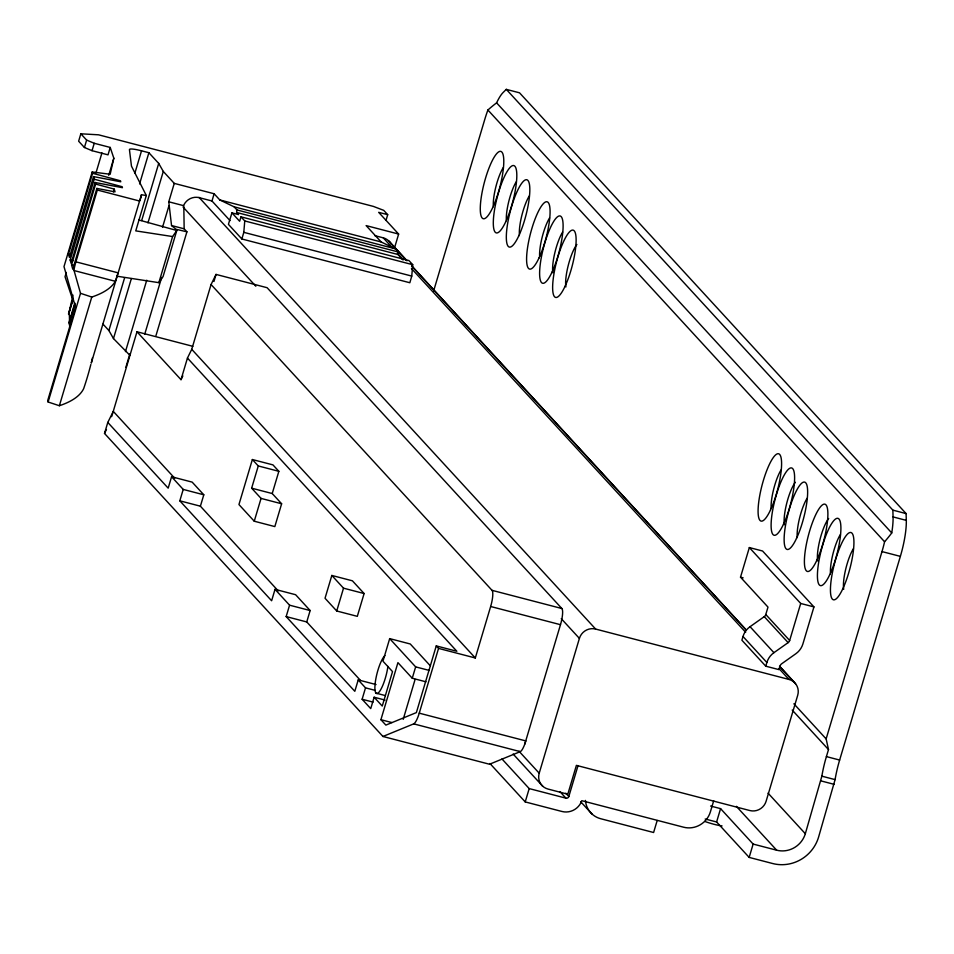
<?xml version="1.0" encoding="UTF-8"?>
<svg xmlns="http://www.w3.org/2000/svg" width="954" height="954" viewBox="0 0 954 954"><rect width="100%" height="100%" fill="white"/><g stroke="black" fill="none" stroke-linecap="round" stroke-linejoin="round"><path stroke-width="1.43" d="M69.606 326.161L69.403 315.416L68.688 314.081L73.315 298.554M241.875 238.989L243.795 232.335L244.761 220.946L240.98 216.832L239.657 221.268L231.941 212.873L228.411 224.345L241.875 238.989L409.838 282.742L411.758 276.088L412.724 264.699L408.944 260.585L240.98 216.832M231.941 212.873L238.536 214.59L236.58 212.456L236.986 209.952L234.1 206.815L219.802 199.946L214.125 193.757L174.26 183.383L163.301 171.446L158.71 163.408L148.884 152.723L141.538 150.804A15.622 2.254 16.6 0 0 129.446 149.635L131.461 166.127L146.308 195.51L135.754 230.88L172.602 236.556L176.8 230.486L138.735 219.957M402.779 259.762L397.937 254.491L398.343 251.987L395.457 248.851L381.171 241.97L219.802 199.946M710.599 806.035L720.58 808.634L753.135 844.075L776.663 850.193A23.433 22.538 -42.6 0 0 805.331 833.724L821.859 776.174A39.054 9.087 -75.4 0 1 826.402 756.605L828.501 749.57L826.14 738.897L881.985 551.591A39.054 9.087 -75.4 0 0 884.585 541.765A48.356 13.225 -45.4 0 0 891.751 532.94A39.054 9.087 -75.4 0 0 893.063 516.925L892.872 510.14L506.288 89.366L503.128 92.502A39.054 9.087 -75.4 0 0 496.593 102.853A48.356 13.225 -45.4 0 0 487.899 110.008A39.054 9.087 -75.4 0 0 484.811 119.298L433.617 290.994M705.197 818.997L716.609 821.966L749.164 857.407L772.68 863.525A37.492 36.061 -42.6 0 0 818.568 837.171L835.084 779.621A39.054 9.087 -75.4 0 1 839.639 760.052L900.361 556.373A39.054 9.087 -75.4 0 0 906.3 520.371L906.097 513.586L519.525 92.812L506.288 89.366M68.688 314.081L73.005 295.132M110.223 147.441L108.017 154.846L92.037 150.684L84.429 147.5L78.633 141.204L80.84 133.798L86.635 140.095L94.243 143.279L110.223 147.441L113.824 158.197L110.163 174.26L92.204 171.97L64.001 266.595L75.521 307.224L47.7 400.549L48.117 402.004L59.375 405.724A905.978 130.781 16.6 0 0 83.678 388.6A1088.669 584.993 19.2 0 0 90.845 364.488M84.429 147.5L86.635 140.095M92.037 150.684L94.243 143.279M92.574 173.282L120.502 180.819L120.776 181.785L93.516 176.597L69.427 257.401L68.485 254.086L92.574 173.282L92.204 171.97M66.303 272.462L65.027 276.732L72.146 297.994M96.008 172.817L101.947 152.89M94.255 179.197L122.172 186.734L122.446 187.7L95.185 182.5L71.097 263.304L70.167 260.001L94.255 179.197L93.516 176.597M95.638 184.074L114.265 189.107L115.052 191.873L96.867 188.415L72.778 269.219L71.55 264.878L95.638 184.074L95.185 182.5M108.72 175.309L113.824 158.197M68.485 314.057L73.112 298.53M69.022 322.5L74.841 302.978M68.998 323.871L74.925 303.98M48.117 402.004L80.518 293.319L74.066 270.554A7.859 0.715 -74.2 0 1 75.903 261.837L97.32 190.025L96.867 188.415M113.419 191.933L114.265 189.107M59.375 405.724L91.775 297.04A905.978 130.781 16.6 0 0 115.339 281.299L118.117 272.844L75.903 261.837M134.872 173.175L141.538 150.804M139.582 183.931L148.884 152.723M146.308 195.51L141.442 194.759L91.274 363.069A1090.684 586.078 19.2 0 0 92.478 357.798M129.971 355.377L113.478 338.575L108.887 330.525L124.64 277.674M141.669 220.541L158.71 163.408M113.478 338.575L131.366 278.58M147.965 222.866L163.301 171.446M156.003 335.51L186.912 231.822L176.013 229.258L171.541 225.538L168.775 201.795L174.26 183.383M125.463 351.621L146.749 280.202M162.502 227.362L168.894 205.945M136.982 331.765L181.01 379.68L187.449 358.048L191.742 349.331L211.061 284.53L216.045 274.418L267.108 287.714L561.858 608.521A14.06 3.267 -75.4 0 1 560.487 624.691L524.772 744.132A14.06 3.267 -75.4 0 1 520.288 751.633L489.521 764.237L382.948 736.476L104.511 433.438L107.79 422.431L113.299 411.389A14.06 3.267 -75.4 0 1 113.955 409.004L136.982 331.765L192.875 346.326M125.88 367.266L129.851 353.934M117.163 276.231L158.853 282.67L172.602 236.556M144.758 334.103L161.655 277.423M176.8 230.486L163.062 276.588L158.853 282.67M230.009 220.612L211.979 200.984L214.125 193.757M213.934 281.502L216.045 274.418M278.234 590.908L200.4 506.192L203.798 494.792L192.159 482.116L171.577 476.75L168.178 488.15L107.79 422.431M360.469 680.417L306.747 621.948L310.145 610.536L295.609 594.712L275.026 589.345L271.628 600.758L179.817 500.826L183.216 489.426L171.577 476.75M252.369 459.53L238.941 504.559L254.253 521.218L274.835 526.584L281.633 503.772L272.224 493.54L251.641 488.174L258.272 465.957L252.369 459.53L272.951 464.884L278.854 471.312L272.224 493.54M254.253 521.218L261.05 498.405L251.641 488.174M386 220.398L387.706 214.686L383.723 210.357L373.408 206.41L98.56 134.812L80.84 133.798M394.384 248.35L398.641 234.064L378.666 212.337L387.706 214.686M376.055 684.555L358.215 679.904L354.816 691.304L286.164 616.582L289.563 605.182L275.026 589.345M331.837 575.453L325.028 598.265L336.726 610.989L357.309 616.344L364.106 593.531L352.408 580.807L331.837 575.453L343.523 588.177L364.106 593.531M336.726 610.989L343.523 588.177M385.106 700.081L374.135 697.231L370.736 708.619L362.126 699.246L365.513 687.858L358.215 679.904M430.23 665.713L410.268 643.986L389.685 638.62L382.959 661.194L392.523 671.604L382.256 706.067L374.135 697.231M187.449 358.048L456.847 651.26L436.264 645.906L416.373 712.602L385.869 725.1L380.908 719.698L397.925 662.636L412.259 678.234L425.973 681.812M412.259 678.234L415.646 666.882L389.685 638.62M403.196 719.352L415.097 679.415M382.948 736.476L413.702 723.871A14.06 3.267 -75.4 0 0 419.247 713.163L438.554 648.398L436.264 645.906M438.554 648.398L475.307 657.974L490.654 606.505A14.06 3.267 -75.4 0 0 492.025 590.335L211.061 284.53M713.699 800.776L710.396 811.842A21.87 21.036 -42.6 0 1 683.636 827.213L581.809 800.692A16.397 15.777 -42.6 0 1 561.978 811.484L525.225 801.92L529.196 788.588L501.971 758.955M539.213 773.193L579.4 638.405A13.273 12.772 -42.6 0 1 595.642 629.068L788.958 679.427A13.273 12.772 -42.6 0 1 797.711 695.263L766.122 801.217A13.273 12.772 -42.6 0 1 749.868 810.554L576.395 765.37L567.797 794.217L547.954 789.041A13.273 12.772 -42.6 0 1 539.213 773.193L519.071 751.287M529.196 788.588L565.949 798.164A2.337 2.254 -42.6 0 0 568.822 796.507L578.041 765.585M657.187 820.512L653.609 832.508L600.686 818.723A21.87 21.036 -42.6 0 1 585.434 800.418M740.507 577.182L749.343 547.56L762.568 551.007L813.941 606.911L802.898 643.938A17.959 17.279 -42.6 0 1 795.839 653.74L781.636 663.805A3.899 3.756 -42.6 0 0 780.098 665.94L779.001 669.636L765.764 666.19L741.89 640.206L742.999 636.509A17.959 17.279 -42.6 0 1 750.047 626.695L764.261 616.642A3.899 3.756 -42.6 0 0 765.788 614.507L767.994 607.102L740.507 577.182L743.154 577.874M716.609 821.966L720.58 808.634M765.764 666.19L766.873 662.493A17.959 17.279 -42.6 0 1 773.921 652.679L788.135 642.626A3.899 3.756 -42.6 0 0 789.662 640.492L800.704 603.465L749.343 547.56M749.164 857.407L753.135 844.075M111.606 416.683L113.299 411.389L174.665 478.181M524.772 744.132L525.833 740.924L419.247 713.163M104.511 433.438L106.454 429.503M181.01 379.68L182.858 375.912M186.912 231.822L184.158 228.817L183.8 205.086A13.273 12.772 -42.6 0 1 199.303 197.681L211.979 200.984M398.641 234.064L366.121 225.597L381.171 241.97M374.66 235.602L383.258 237.844A13.273 12.772 -42.6 0 1 390.985 243.83M234.1 206.815L395.457 248.851M236.986 209.952L398.343 251.987M236.58 212.456L397.937 254.491M244.761 220.946L412.724 264.699M168.775 201.795L183.466 205.623M97.32 190.025L139.522 201.02A905.978 130.781 16.6 0 0 141.442 194.759M243.795 232.335L411.758 276.088M171.541 225.538L184.158 228.817M74.066 270.554L115.339 281.299M892.872 510.14L906.097 513.586M893.063 516.925L906.3 520.371M881.985 551.591L900.361 556.373M800.704 603.465L813.941 606.911M258.272 465.957L278.854 471.312M261.05 498.405L281.633 503.772M183.216 489.426L203.798 494.792M179.817 500.826L200.4 506.192M492.025 590.335L561.858 608.521M490.654 606.505L560.487 624.691M289.563 605.182L310.145 610.536M826.402 756.605L839.639 760.052M286.164 616.582L306.747 621.948M415.646 666.882L429.36 670.447M821.859 776.174L835.084 779.621M821.072 780.932L834.309 784.379M365.513 687.858L375.125 690.35M375.983 693.141L385.344 695.573M362.126 699.246L373.097 702.108M413.702 723.871L520.288 751.633M380.908 719.698L391.891 722.56M68.485 254.086L71.276 254.837M70.167 260.001L72.957 260.752M71.55 264.878L74.412 265.653M80.518 293.319L91.775 297.04M496.593 102.853L891.74 532.94M487.899 110.008L884.585 541.765M765.788 614.507L789.662 640.492M764.261 616.642L788.135 642.626M750.047 626.695L773.921 652.679M389.876 242.161L407 260.788M412.033 266.261L746.266 630.045M779.49 666.214L795.588 683.744M388.516 240.694L406.642 260.418M411.675 265.892L745.909 629.676M780.134 666.929L794.229 682.277M383.258 237.844L392.309 247.706M397.353 253.18L403.387 259.75M411.436 268.515L745.67 632.311M778.893 668.468L788.958 679.427M742.999 636.509L766.873 662.493M793.883 703.79L826.14 738.897M792.214 710.074L828.501 749.57M768.053 793.144L805.331 833.724M198.992 197.347L595.642 629.068M736.345 806.321L776.663 850.193M183.049 207.018L255.839 286.236M561.25 618.657L579.4 638.405M191.742 349.331L475.307 657.974M580.688 801.742L592.017 814.036M565.794 793.215L568.822 796.507M559.903 791.57L565.949 798.164M513.133 754.042L542.683 786.191M102.996 324.121L108.887 330.525M489.927 763.498L525.225 801.92M722.059 825.925A15.622 2.254 16.6 0 1 704.767 821.418M493.325 206.064A24.601 5.724 -75.4 0 1 503.283 167.522M519.37 234.41A24.601 5.724 -75.4 0 1 529.327 195.88M506.347 220.243A24.601 5.724 -75.4 0 1 516.305 181.701M539.63 256.459A24.601 5.724 -75.4 0 1 549.587 217.917M552.891 272.761A24.601 5.724 -75.4 0 1 562.61 232.096M565.913 286.927A24.601 5.724 -75.4 0 1 568.346 265.021A24.601 5.724 -75.4 0 1 576.884 244.486M797.174 536.78A24.601 5.724 -75.4 0 1 807.132 498.238M784.391 524.724A24.601 5.724 -75.4 0 1 786.835 502.83A24.601 5.724 -75.4 0 1 795.362 482.283M771.13 508.434A24.601 5.724 -75.4 0 1 781.087 469.893M843.718 589.298A24.601 5.724 -75.4 0 1 853.436 548.633M830.457 573.008A24.601 5.724 -75.4 0 1 840.414 534.467M817.673 560.952A24.601 5.724 -75.4 0 1 820.106 539.046A24.601 5.724 -75.4 0 1 828.644 518.499M387.908 666.405A19.915 4.639 -75.4 0 1 378.905 692.282A19.915 4.639 -75.4 0 1 375.602 680.214A19.915 4.639 -75.4 0 1 384.951 655.601M842.847 588.701A34.749 8.085 -75.4 0 0 852.005 533.191A34.749 8.085 -75.4 0 0 831.697 576.562A34.749 8.085 -75.4 0 0 842.847 588.701M770.51 509.961A34.749 8.085 -75.4 0 0 779.668 454.45A34.749 8.085 -75.4 0 0 759.348 497.821A34.749 8.085 -75.4 0 0 770.51 509.961M783.532 524.128A34.749 8.085 -75.4 0 0 792.691 468.629A34.749 8.085 -75.4 0 0 772.37 512A34.749 8.085 -75.4 0 0 783.532 524.128M796.554 538.306A34.749 8.085 -75.4 0 0 805.713 482.796A34.749 8.085 -75.4 0 0 785.392 526.167A34.749 8.085 -75.4 0 0 796.554 538.306M565.042 286.331A34.749 8.085 -75.4 0 0 574.213 230.832A34.749 8.085 -75.4 0 0 553.892 274.192A34.749 8.085 -75.4 0 0 565.042 286.331M552.02 272.164A34.749 8.085 -75.4 0 0 561.19 216.653A34.749 8.085 -75.4 0 0 540.87 260.025A34.749 8.085 -75.4 0 0 552.02 272.164M538.998 257.985A34.749 8.085 -75.4 0 0 548.168 202.475A34.749 8.085 -75.4 0 0 527.848 245.846A34.749 8.085 -75.4 0 0 538.998 257.985M518.749 235.936A34.749 8.085 -75.4 0 0 527.908 180.437A34.749 8.085 -75.4 0 0 507.588 223.796A34.749 8.085 -75.4 0 0 518.749 235.936M492.705 207.59A34.749 8.085 -75.4 0 0 501.864 152.08A34.749 8.085 -75.4 0 0 481.543 195.451A34.749 8.085 -75.4 0 0 492.705 207.59M505.727 221.769A34.749 8.085 -75.4 0 0 514.886 166.258A34.749 8.085 -75.4 0 0 494.566 209.63A34.749 8.085 -75.4 0 0 505.727 221.769M829.825 574.523A34.749 8.085 -75.4 0 0 838.983 519.024A34.749 8.085 -75.4 0 0 818.675 562.395A34.749 8.085 -75.4 0 0 829.825 574.523M816.803 560.356A34.749 8.085 -75.4 0 0 825.961 504.845A34.749 8.085 -75.4 0 0 805.653 548.216A34.749 8.085 -75.4 0 0 816.803 560.356"/></g></svg>
